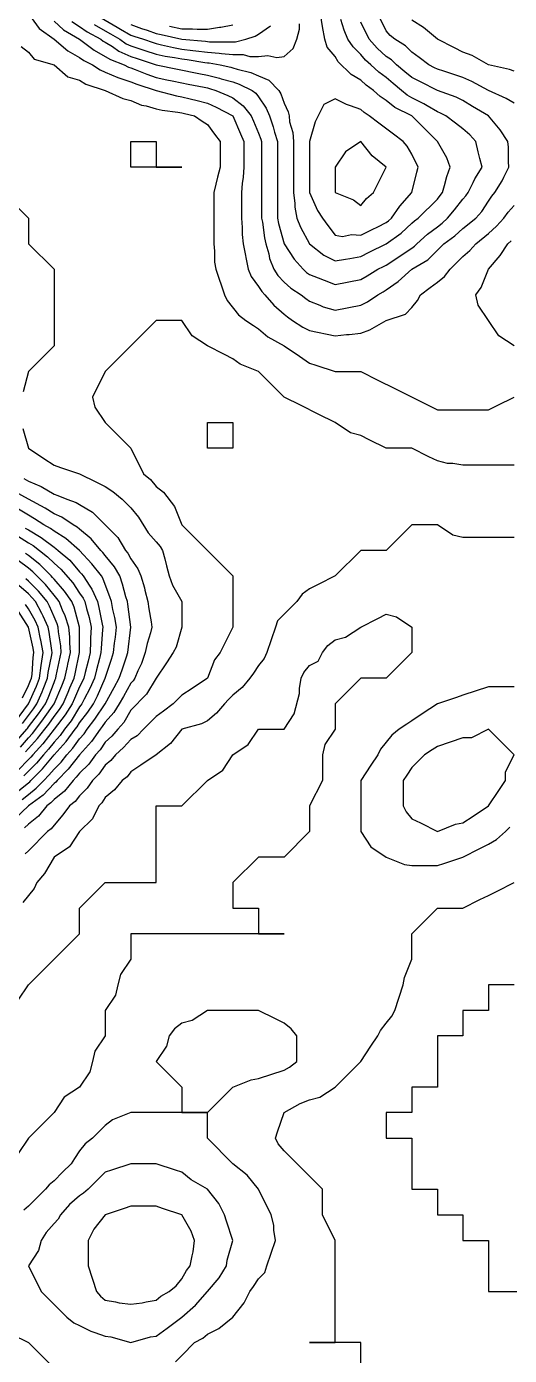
# Model space of a CAD drawing. Header units: inches. Extents: x 794995 to 811195, y 2485918 to 2508058.
# Drawn here: x 798233 to 798800, y 2487793 to 2489353 of the extents above; entities that cross this region are included whole.
import ezdxf

# ---------------------------------------------------------------- set-up
doc = ezdxf.new("R2010")
doc.units = ezdxf.units.IN
doc.header["$MEASUREMENT"] = 0
doc.layers.add('contour', color=7, linetype='Continuous')

msp = doc.modelspace()

# ---------------------------------------------------------------- linework, layer by layer
at = {"layer": 'contour'}
for points in [[(798235.2, 2489368.4), (798247.8, 2489351), (798265.2, 2489338.4), (798281.5, 2489324.7), (798295.2, 2489316.9), (798300.2, 2489313.4), (798310.2, 2489308.4), (798319.2, 2489302.4), (798325.2, 2489299.8), (798340.2, 2489293.4), (798355.2, 2489288.4), (798362.4, 2489285.6), (798385.2, 2489278.4), (798408.8, 2489272), (798415.2, 2489270.9), (798425.2, 2489268.4), (798433.2, 2489266.4), (798445.2, 2489263.4), (798455.6, 2489258.8), (798475.2, 2489248.4), (798484.2, 2489227.4), (798488, 2489218.4), (798488, 2489188.4), (798487.2, 2489176.4), (798486.1, 2489169.3), (798485.2, 2489158.4), (798485.2, 2489128.4), (798486.1, 2489117.5), (798486.1, 2489109.3), (798487.2, 2489098.4), (798493.2, 2489068.4), (798496.6, 2489059.8), (798505.2, 2489048.4), (798509.2, 2489042.4), (798512.7, 2489038.4), (798523.2, 2489026.4), (798535.2, 2489015.9), (798539.4, 2489012.6), (798545.2, 2489008.4), (798557.2, 2489000.4), (798565.2, 2488996.4), (798595.2, 2488990.4), (798608.5, 2488991.7), (798611.8, 2488991.7), (798625.2, 2488993.4), (798636.1, 2488997.5), (798655.2, 2489008.4), (798677.7, 2489015.9), (798685.2, 2489023.4), (798691.8, 2489031.7), (798695.2, 2489038.4), (798706.6, 2489046.9), (798715.2, 2489053.4), (798723.7, 2489059.8), (798730.2, 2489068.4), (798745.2, 2489083.4), (798753.2, 2489090.4), (798760.2, 2489098.4), (798775.2, 2489110.4), (798784.6, 2489118.9), (798793.2, 2489128.4), (798798.1, 2489135.4), (798805.2, 2489143.4)], [(798265.2, 2489359.8), (798276.3, 2489349.5), (798295.2, 2489338.4), (798312.3, 2489325.5), (798325.2, 2489318.4), (798331.4, 2489314.6), (798347.7, 2489308.4), (798352.7, 2489305.9), (798355.2, 2489305), (798360.6, 2489302.9), (798374, 2489297.3), (798385.2, 2489293.4), (798397.7, 2489290.9), (798403.9, 2489289.6), (798415.2, 2489287.4), (798422.7, 2489285.9), (798441.4, 2489282.1), (798445.2, 2489281.4), (798447.6, 2489280.8), (798455.2, 2489278.4), (798469.4, 2489272.6), (798475.2, 2489269.8), (798487.2, 2489260.4), (798496.6, 2489248.4), (798499.2, 2489242.4), (798505.2, 2489228.4), (798508, 2489221.2), (798508.9, 2489218.4), (798508.9, 2489128.4), (798509.8, 2489123.7), (798512.2, 2489105.4), (798513.7, 2489098.4), (798517.2, 2489086.4), (798518, 2489081.2), (798523.2, 2489068.4), (798528.1, 2489061.3), (798535.2, 2489053.4), (798543.2, 2489046.4), (798555.2, 2489038.4), (798560.9, 2489034.1), (798565.2, 2489030.9), (798577.2, 2489026.4), (798581.3, 2489024.5), (798595.2, 2489020.4), (798625.2, 2489026.4), (798633.2, 2489030.4), (798645.2, 2489038.4), (798651.4, 2489042.1), (798655.2, 2489044.4), (798669.3, 2489054.2), (798685.2, 2489068.4), (798703.9, 2489079.6), (798715.2, 2489090.9), (798722.7, 2489098.4), (798735.7, 2489107.8), (798745.2, 2489116.4), (798760.2, 2489128.4), (798767.2, 2489136.4), (798775.2, 2489148.4), (798779.2, 2489154.4), (798782.7, 2489158.4), (798791.3, 2489172.2), (798793.2, 2489176.4), (798799.2, 2489188.4), (798798.5, 2489195), (798798.5, 2489211.7), (798797.7, 2489218.4), (798789, 2489232.2), (798775.2, 2489248.4), (798756.4, 2489259.6), (798745.2, 2489266.4), (798737.2, 2489270.4), (798715.2, 2489278.4), (798695.2, 2489288.4), (798685.2, 2489293.4), (798677, 2489300.2), (798667.2, 2489308.4), (798661.2, 2489314.4), (798655.2, 2489318.4), (798644.7, 2489327.9), (798635.2, 2489338.4), (798625.2, 2489358.4)], [(798286.1, 2489359.3), (798295.2, 2489353.4), (798304, 2489347.2), (798320.2, 2489338.4), (798323, 2489336.2), (798325.2, 2489335), (798333.7, 2489329.8), (798341.4, 2489324.6), (798355.2, 2489318.4), (798362.7, 2489315.9), (798385.2, 2489308.4), (798410.2, 2489303.4), (798435.2, 2489298.4), (798445.2, 2489296.4), (798459.6, 2489292.8), (798461.3, 2489292.2), (798475.2, 2489288.4), (798482.7, 2489285.9), (798497.7, 2489278.4), (798502, 2489275.2), (798505.2, 2489270.9), (798514.2, 2489257.4), (798518, 2489248.4), (798522.5, 2489235.7), (798524.2, 2489229.3), (798527.7, 2489218.4), (798527.7, 2489128.4), (798528.8, 2489122), (798535.2, 2489098.4), (798547.2, 2489080.4), (798557.7, 2489068.4), (798561.6, 2489064.8), (798565.2, 2489062.4), (798575.2, 2489058.4), (798582.3, 2489055.5), (798595.2, 2489050.4), (798625.2, 2489056.4), (798632.7, 2489060.9), (798645.2, 2489068.4), (798651.8, 2489071.7), (798655.2, 2489073.4), (798685.2, 2489093.4), (798688.2, 2489095.4), (798691.2, 2489098.4), (798703.7, 2489109.8), (798715.2, 2489118.4), (798720.9, 2489122.6), (798727.2, 2489128.4), (798735.2, 2489138.4), (798745.2, 2489150.9), (798748.7, 2489154.8), (798751.2, 2489158.4), (798757.2, 2489170.4), (798759, 2489174.5), (798767.7, 2489188.4), (798765.2, 2489198.4), (798763.2, 2489206.4), (798760.2, 2489218.4), (798753.2, 2489226.4), (798745.2, 2489233.4), (798736.6, 2489239.8), (798725.2, 2489248.4), (798718.7, 2489251.9), (798715.2, 2489253.4), (798703.2, 2489260.4), (798699.4, 2489262.6), (798685.2, 2489269.8), (798679.7, 2489272.9), (798673.2, 2489278.4), (798663.3, 2489286.5), (798655.2, 2489293.4), (798646.6, 2489299.8), (798637.2, 2489308.4), (798630.9, 2489314.1), (798625.2, 2489320.4), (798616.2, 2489329.4), (798610.2, 2489338.4), (798605.7, 2489349), (798601.8, 2489361.7)], [(798312.5, 2489355.7), (798325.2, 2489348.4), (798331.5, 2489344.7), (798342.3, 2489338.4), (798350, 2489333.2), (798355.2, 2489330.9), (798372, 2489325.2), (798385.2, 2489320.9), (798395.5, 2489318.7), (798406.6, 2489316.9), (798415.2, 2489315.3), (798421.4, 2489314.6), (798442.3, 2489311.2), (798445.2, 2489310.9), (798447.5, 2489310.7), (798460.2, 2489308.4), (798472.6, 2489305.8), (798475.2, 2489305), (798480.2, 2489303.4), (798496.2, 2489299.4), (798505.2, 2489295.5), (798517.2, 2489290.4), (798529.2, 2489278.4), (798531.4, 2489274.6), (798535.2, 2489263.4), (798540.2, 2489253.4), (798541.2, 2489248.4), (798541.8, 2489241.7), (798545.7, 2489229), (798546.4, 2489218.4), (798546.4, 2489158.4), (798548, 2489145.5), (798548, 2489141.2), (798550.2, 2489128.4), (798554.6, 2489117.8), (798565.2, 2489098.4), (798581.8, 2489085), (798595.2, 2489078.4), (798607.2, 2489080.4), (798612.3, 2489081.2), (798625.2, 2489083.4), (798635.2, 2489088.4), (798655.2, 2489098.4), (798672.5, 2489111), (798685.2, 2489122.4), (798688.3, 2489125.2), (798692.7, 2489128.4), (798715.2, 2489150.9), (798718.5, 2489155), (798721.2, 2489158.4), (798723.7, 2489166.9), (798726.1, 2489177.5), (798730.2, 2489188.4), (798726.1, 2489199.3), (798715.2, 2489218.4), (798685.2, 2489248.4), (798665.2, 2489258.4), (798655.2, 2489266.4), (798648.1, 2489271.3), (798640.2, 2489278.4), (798631.5, 2489284.7), (798625.2, 2489290.4), (798613.9, 2489297.1), (798598.9, 2489312.1), (798595.2, 2489318.4), (798585.9, 2489329.1), (798583.2, 2489338.4), (798580.2, 2489353.4), (798578, 2489368.4)], [(798320.4, 2489363.6), (798339.4, 2489352.6), (798343.2, 2489350.4), (798355.2, 2489343.4), (798358.8, 2489342), (798370.2, 2489338.4), (798381.4, 2489334.6), (798385.2, 2489333.4), (798391.5, 2489332), (798405.5, 2489328.7), (798415.2, 2489326.8), (798428.2, 2489325.3), (798431.8, 2489325), (798445.2, 2489323.4), (798459, 2489322.2), (798461.8, 2489321.7), (798475.2, 2489320.4), (798487.2, 2489320.4), (798495.2, 2489318.4), (798505.2, 2489318.4), (798516.1, 2489319.3), (798526.6, 2489316.9), (798535.2, 2489318.4), (798546.1, 2489327.5), (798550.2, 2489338.4), (798553.2, 2489350.4), (798553.2, 2489356.4)], [(798355.2, 2489355.9), (798367.9, 2489351.1), (798374.6, 2489349), (798385.2, 2489345.3), (798391, 2489344.2), (798415.2, 2489338.4), (798442.9, 2489336.1), (798445.2, 2489335.9), (798447.9, 2489335.6), (798472.4, 2489335.6), (798475.2, 2489335.4), (798478.2, 2489335.4), (798490.2, 2489338.4), (798501.4, 2489342.1), (798505.2, 2489344.4), (798519.3, 2489354.2)], [(798400.7, 2489353.9), (798415.2, 2489350.9), (798427.7, 2489350.9), (798433.2, 2489350.4), (798445.2, 2489350.4), (798459.3, 2489352.5), (798461, 2489352.5), (798475.2, 2489355.5)], [(798805.2, 2489263.4), (798795.9, 2489269.1), (798775.2, 2489278.4), (798755.7, 2489289), (798745.2, 2489293.4), (798722.7, 2489300.9), (798715.2, 2489303.4), (798711.8, 2489305), (798705.2, 2489308.4), (798693.7, 2489316.9), (798685.2, 2489323.4), (798677.7, 2489330.9), (798665.2, 2489338.4), (798659.8, 2489343), (798655.2, 2489348.4), (798645.2, 2489368.4)], [(798805.2, 2489300.9), (798799.7, 2489302.9), (798775.2, 2489308.4), (798756.1, 2489319.3), (798745.2, 2489323.4), (798735.2, 2489328.4), (798715.2, 2489338.4), (798699, 2489352.2), (798685.2, 2489360.9)], [(798226.6, 2489329.8), (798235.2, 2489323.4), (798241.8, 2489315), (798265.2, 2489308.4), (798281.3, 2489294.5), (798295.2, 2489290.4), (798302.7, 2489285.9), (798325.2, 2489278.4), (798345.9, 2489269.1), (798355.2, 2489266.4), (798368, 2489261.2), (798373.2, 2489260.4), (798385.2, 2489256.9), (798392.2, 2489255.4), (798410.5, 2489253), (798415.2, 2489252.1), (798418.2, 2489251.4), (798430.2, 2489248.4), (798439.2, 2489242.4), (798445.2, 2489238.4), (798453.7, 2489226.9), (798460.2, 2489218.4), (798460.2, 2489188.4), (798457.2, 2489176.4), (798455.2, 2489168.4), (798452.7, 2489158.4), (798452.7, 2489098.4), (798453.7, 2489089.8), (798453.7, 2489076.9), (798455.2, 2489068.4), (798465.2, 2489038.4), (798468.5, 2489031.7), (798481.8, 2489015), (798490.2, 2489008.4), (798499.2, 2489002.4), (798505.2, 2488998.4), (798516.1, 2488989.3), (798535.2, 2488978.4), (798553.2, 2488966.4), (798565.2, 2488958.4), (798572.7, 2488955.9), (798595.2, 2488948.4), (798625.2, 2488948.4), (798645.2, 2488938.4), (798665.2, 2488928.4), (798705.2, 2488908.4), (798715.2, 2488903.4), (798775.2, 2488903.4), (798785.2, 2488908.4), (798805.2, 2488918.4)], [(798205.2, 2489158.4), (798235.2, 2489128.4), (798235.2, 2489098.4), (798265.2, 2489068.4), (798265.2, 2488978.4), (798235.2, 2488948.4), (798229.2, 2488924.4)], [(798805.2, 2488978.4), (798787.2, 2488990.4), (798763.2, 2489026.4), (798760.2, 2489038.4), (798766.6, 2489046.9), (798775.2, 2489068.4), (798789, 2489084.5), (798797.7, 2489098.4), (798801.6, 2489101.9)], [(798805.2, 2488838.4), (798745.2, 2488838.4), (798733.2, 2488840.4), (798727.2, 2488840.4), (798715.2, 2488843.4), (798705.2, 2488848.4), (798685.2, 2488858.4), (798655.2, 2488858.4), (798635.2, 2488868.4), (798625.2, 2488873.4), (798613.2, 2488876.4), (798595.2, 2488888.4), (798575.2, 2488898.4), (798555.2, 2488908.4), (798535.2, 2488918.4), (798505.2, 2488948.4), (798483.7, 2488956.9), (798475.2, 2488963.4), (798465.2, 2488968.4), (798445.2, 2488978.4), (798427.2, 2488990.4), (798415.2, 2489008.4), (798385.2, 2489008.4), (798355.2, 2488978.4), (798325.2, 2488948.4), (798310.2, 2488918.4), (798313.2, 2488906.4), (798325.2, 2488888.4), (798355.2, 2488858.4), (798370.2, 2488828.4), (798378.5, 2488821.7), (798385.2, 2488813.4), (798393.7, 2488806.9), (798406.6, 2488789.8), (798415.2, 2488768.4), (798475.2, 2488708.4), (798475.2, 2488648.4), (798460.2, 2488618.4), (798453.7, 2488609.8), (798445.2, 2488588.4), (798427.2, 2488576.4), (798415.2, 2488568.4), (798410.2, 2488563.4), (798405.2, 2488558.4), (798393.7, 2488549.8), (798385.2, 2488543.4), (798370.2, 2488528.4), (798362.7, 2488520.9), (798355.2, 2488516.4), (798346.6, 2488506.9), (798337.2, 2488498.4), (798331.8, 2488491.7), (798325.2, 2488486.4), (798317.7, 2488475.9), (798310.2, 2488468.4), (798304.2, 2488459.4), (798295.2, 2488450.4), (798289.9, 2488443.6), (798283.2, 2488438.4), (798275.7, 2488427.8), (798265.2, 2488415.9), (798262, 2488411.5), (798257.7, 2488408.4), (798235.2, 2488385.9), (798231.4, 2488382.1)], [(798228.5, 2488881.7), (798235.2, 2488858.4), (798253.2, 2488846.4), (798265.2, 2488838.4), (798272.7, 2488835.9), (798295.2, 2488828.4), (798315.2, 2488818.4), (798325.2, 2488813.4), (798334.4, 2488807.6), (798345.2, 2488798.4), (798350.2, 2488793.4), (798355.2, 2488788.4), (798364.4, 2488777.6), (798375.9, 2488759.1), (798385.2, 2488748.4), (798389.8, 2488743), (798392.7, 2488738.4), (798395.2, 2488728.4), (798397.2, 2488720.4), (798400.2, 2488708.4), (798404.2, 2488697.5), (798415.2, 2488678.4), (798415.2, 2488648.4), (798408.5, 2488625), (798405.2, 2488618.4), (798397.2, 2488606.4), (798385.2, 2488588.4), (798373.9, 2488569.6), (798355.2, 2488550.9), (798347.3, 2488536.2), (798340.2, 2488528.4), (798333, 2488520.5), (798325.2, 2488513.4), (798319.2, 2488504.4), (798313.9, 2488498.4), (798305.9, 2488487.6), (798295.2, 2488476.9), (798291.4, 2488472.1), (798287.7, 2488468.4), (798277.6, 2488455.9), (798265.2, 2488445.9), (798261.5, 2488442), (798256.6, 2488438.4), (798247.2, 2488426.4), (798235.2, 2488416.9), (798230.7, 2488412.8)], [(798227.7, 2488445.9), (798235.2, 2488452), (798244.4, 2488459.1), (798253.2, 2488468.4), (798259.2, 2488474.4), (798265.2, 2488481.7), (798273.5, 2488490), (798280.2, 2488498.4), (798287.3, 2488506.3), (798295.2, 2488517.1), (798300.5, 2488523.1), (798304.2, 2488528.4), (798313.2, 2488540.4), (798325.2, 2488558.4), (798335.9, 2488577.6), (798341.8, 2488588.4), (798345.2, 2488598.4), (798350.2, 2488613.4), (798351.8, 2488618.4), (798355.2, 2488648.4), (798352, 2488675.2), (798351.4, 2488678.4), (798349.7, 2488683.8), (798345.7, 2488698.9), (798342.3, 2488708.4), (798336.1, 2488719.3), (798325.2, 2488732.4), (798322.6, 2488735.8), (798320.2, 2488738.4), (798308.8, 2488752), (798295.2, 2488763.4), (798292.4, 2488765.6), (798287.7, 2488768.4), (798274.2, 2488777.4), (798265.2, 2488781.2), (798254.7, 2488787.9), (798235.2, 2488798.4), (798216.1, 2488809.3)], [(798229.7, 2488822.9), (798235.2, 2488819.8), (798250.2, 2488813.4), (798265.2, 2488804.4), (798269.8, 2488803), (798280.2, 2488798.4), (798291.4, 2488794.6), (798295.2, 2488792.4), (798310.2, 2488783.4), (798340.2, 2488753.4), (798349.2, 2488738.4), (798351.8, 2488735), (798355.2, 2488728.4), (798363.7, 2488716.9), (798367.2, 2488708.4), (798371.3, 2488694.5), (798371.8, 2488691.7), (798375.2, 2488678.4), (798376.6, 2488669.8), (798379.2, 2488654.4), (798380.2, 2488648.4), (798378.5, 2488641.7), (798374.6, 2488629), (798372.3, 2488618.4), (798367.8, 2488605.7), (798363.7, 2488596.9), (798360.2, 2488588.4), (798358.2, 2488585.4), (798355.2, 2488582.4), (798346.6, 2488566.9), (798341.8, 2488558.4), (798335.5, 2488548), (798325.2, 2488536.9), (798321.7, 2488531.8), (798319.2, 2488528.4), (798309.3, 2488514.2), (798295.2, 2488498.4), (798282, 2488481.5), (798268.9, 2488468.4), (798267.2, 2488466.3), (798265.2, 2488464.6), (798252.4, 2488451.1), (798235.2, 2488438.4), (798219.7, 2488423.8)], [(798220.2, 2488453.4), (798235.2, 2488465.6), (798236.7, 2488466.8), (798238.2, 2488468.4), (798251.7, 2488481.9), (798265.2, 2488498.4), (798279.4, 2488514.1), (798290.2, 2488528.4), (798292.3, 2488531.2), (798295.2, 2488535.9), (798304.9, 2488548.6), (798311.5, 2488558.4), (798316.1, 2488567.5), (798325.2, 2488588.4), (798332.7, 2488610.9), (798335.2, 2488618.4), (798336.4, 2488629.6), (798337.2, 2488636.4), (798338.5, 2488648.4), (798336.6, 2488659.8), (798334.4, 2488669.1), (798332.7, 2488678.4), (798330.9, 2488684.1), (798325.2, 2488698.4), (798322.6, 2488705.8), (798320.9, 2488708.4), (798309.6, 2488722.8), (798295.2, 2488738.4), (798279, 2488752.2), (798265.2, 2488760.9), (798260.9, 2488764.1), (798253.2, 2488768.4), (798242.4, 2488775.6), (798235.2, 2488779.6), (798223.6, 2488786.8)], [(798805.2, 2488753.4), (798745.2, 2488753.4), (798733.2, 2488756.4), (798715.2, 2488768.4), (798685.2, 2488768.4), (798655.2, 2488738.4), (798625.2, 2488738.4), (798595.2, 2488708.4), (798575.2, 2488698.4), (798565.2, 2488693.4), (798556.6, 2488686.9), (798550.2, 2488678.4), (798535.2, 2488663.4), (798527.7, 2488655.9), (798525.2, 2488648.4), (798515.2, 2488618.4), (798511.8, 2488611.7), (798505.2, 2488603.4), (798499.2, 2488594.4), (798495.2, 2488588.4), (798486.1, 2488577.5), (798475.2, 2488568.4), (798470.2, 2488563.4), (798465.2, 2488558.4), (798456.1, 2488547.5), (798445.2, 2488538.4), (798438.5, 2488535), (798415.2, 2488528.4), (798401.8, 2488511.7), (798385.2, 2488498.4), (798367.2, 2488486.4), (798355.2, 2488478.4), (798350.9, 2488472.6), (798345.2, 2488468.4), (798336.1, 2488457.5), (798325.2, 2488448.4), (798321.4, 2488442.1), (798317.7, 2488438.4), (798310.2, 2488423.4), (798295.2, 2488408.4), (798283.2, 2488390.4), (798265.2, 2488378.4), (798254.2, 2488359.3), (798245.2, 2488348.4), (798241.8, 2488341.7), (798235.2, 2488333.4), (798228.5, 2488325)], [(798231.5, 2488764.7), (798235.2, 2488762.4), (798250.2, 2488753.4), (798265.2, 2488742.1), (798267.5, 2488740.7), (798270.2, 2488738.4), (798283.6, 2488726.8), (798295.2, 2488713.4), (798297.6, 2488710.8), (798299.4, 2488708.4), (798307.2, 2488696.4), (798309.6, 2488692.8), (798316.2, 2488678.4), (798318, 2488671.2), (798321.6, 2488651.9), (798322.4, 2488648.4), (798322.3, 2488645.5), (798320.4, 2488623.2), (798320.2, 2488618.4), (798318.5, 2488611.7), (798315.2, 2488598.4), (798312.7, 2488588.4), (798307.2, 2488576.4), (798300.6, 2488563.8), (798297.9, 2488558.4), (798296.8, 2488556.7), (798295.2, 2488554.6), (798285.2, 2488538.4), (798277.7, 2488528.4), (798272.3, 2488521.2), (798265.2, 2488513.4), (798258.6, 2488504.9), (798252.7, 2488498.4), (798244.7, 2488488.8), (798235.2, 2488479.3), (798229.8, 2488473.7)], [(798222.4, 2488755.6), (798235.2, 2488747.4), (798240.8, 2488744), (798248, 2488738.4), (798257.7, 2488730.9), (798265.2, 2488723.4), (798273.2, 2488716.4), (798287.2, 2488700.4), (798295.2, 2488688.4), (798299.3, 2488682.5), (798301.2, 2488678.4), (798303.2, 2488670.4), (798306.3, 2488659.5), (798308.8, 2488648.4), (798308.2, 2488635.3), (798308.2, 2488631.4), (798307.7, 2488618.4), (798305.2, 2488608.4), (798301.8, 2488595), (798300.2, 2488588.4), (798298.6, 2488584.9), (798295.2, 2488578.4), (798289.2, 2488564.4), (798286.6, 2488558.4), (798278.2, 2488545.3), (798265.2, 2488528.4), (798252.1, 2488511.4), (798240.2, 2488498.4), (798237.9, 2488495.6), (798235.2, 2488492.9), (798223.2, 2488480.4)], [(798231.7, 2488501.8), (798235.2, 2488505.9), (798246, 2488517.6), (798254.4, 2488528.4), (798259, 2488534.5), (798265.2, 2488543.4), (798271.7, 2488551.8), (798275.9, 2488558.4), (798281.7, 2488571.9), (798283.9, 2488577.1), (798288.7, 2488588.4), (798289.9, 2488593.7), (798295.2, 2488618.4), (798295.2, 2488648.4), (798288.7, 2488671.9), (798286.2, 2488678.4), (798277.5, 2488690.7), (798265.2, 2488704.6), (798263.5, 2488706.7), (798261.8, 2488708.4), (798248.5, 2488721.7), (798235.2, 2488732.4), (798231.7, 2488734.9)], [(798225.9, 2488507.6), (798235.2, 2488518.4), (798240, 2488523.6), (798243.7, 2488528.4), (798252.9, 2488540.6), (798265.2, 2488558.4), (798274.2, 2488579.4), (798278, 2488588.4), (798281, 2488602.5), (798281.5, 2488604.7), (798284.4, 2488618.4), (798283.6, 2488629.9), (798283.6, 2488636.8), (798282.7, 2488648.4), (798278.3, 2488661.5), (798275.2, 2488668.4), (798271.2, 2488678.4), (798268.7, 2488681.9), (798265.2, 2488685.9), (798255.2, 2488698.4), (798240.2, 2488713.4), (798235.2, 2488717.4), (798223.2, 2488726.4)], [(798220.2, 2488513.4), (798233.2, 2488528.4), (798234, 2488529.5), (798235.2, 2488531.1), (798246.9, 2488546.6), (798255.2, 2488558.4), (798258.2, 2488565.3), (798265.2, 2488583.4), (798266.7, 2488586.9), (798267.3, 2488588.4), (798267.9, 2488591.1), (798273.7, 2488618.4), (798273.2, 2488626.4), (798270.6, 2488642.9), (798270.2, 2488648.4), (798268.9, 2488652.1), (798265.2, 2488660.4), (798259.9, 2488673.1), (798257, 2488678.4), (798247.2, 2488690.4), (798235.2, 2488702.4), (798232, 2488705.2)], [(798228.2, 2488535.3), (798235.2, 2488544.7), (798241, 2488552.5), (798245.2, 2488558.4), (798251.2, 2488572.3), (798252.5, 2488575.7), (798257.7, 2488588.4), (798258.5, 2488595), (798262.7, 2488615.9), (798263, 2488618.4), (798262.6, 2488621), (798259.4, 2488642.6), (798258.2, 2488648.4), (798252.3, 2488661.2), (798251, 2488664.2), (798243.3, 2488678.4), (798239.7, 2488682.9), (798235.2, 2488687.4), (798224.1, 2488697.3)], [(798213.2, 2488528.4), (798235.2, 2488558.4), (798244.5, 2488579), (798248.3, 2488588.4), (798250.2, 2488603.4), (798252.3, 2488618.4), (798249.7, 2488632.9), (798249.4, 2488634.1), (798246.7, 2488648.4), (798243.1, 2488656.3), (798235.2, 2488669.8), (798231.8, 2488675)], [(798223.2, 2488210.4), (798235.2, 2488228.4), (798265.2, 2488258.4), (798295.2, 2488288.4), (798295.2, 2488318.4), (798325.2, 2488348.4), (798355.2, 2488348.4), (798385.2, 2488348.4), (798385.2, 2488438.4), (798415.2, 2488438.4), (798445.2, 2488468.4), (798463.2, 2488480.4), (798475.2, 2488498.4), (798493.2, 2488510.4), (798505.2, 2488528.4), (798535.2, 2488528.4), (798547.2, 2488546.4), (798553.2, 2488570.4), (798553.2, 2488576.4), (798555.2, 2488588.4), (798558.5, 2488595), (798565.2, 2488603.4), (798575.2, 2488608.4), (798580.2, 2488618.4), (798586.6, 2488626.9), (798595.2, 2488633.4), (798607.2, 2488636.4), (798625.2, 2488648.4), (798645.2, 2488658.4), (798655.2, 2488663.4), (798667.2, 2488660.4), (798685.2, 2488648.4), (798685.2, 2488618.4), (798655.2, 2488588.4), (798625.2, 2488588.4), (798595.2, 2488558.4), (798595.2, 2488528.4), (798583.2, 2488510.4), (798580.2, 2488498.4), (798580.2, 2488468.4), (798565.2, 2488438.4), (798565.2, 2488408.4), (798535.2, 2488378.4), (798505.2, 2488378.4), (798475.2, 2488348.4), (798475.2, 2488318.4), (798505.2, 2488318.4), (798505.2, 2488288.4), (798535.2, 2488288.4), (798355.2, 2488288.4), (798355.2, 2488258.4), (798343.2, 2488240.4), (798340.2, 2488228.4), (798337.2, 2488216.4), (798325.2, 2488198.4), (798325.2, 2488168.4), (798313.2, 2488150.4), (798310.2, 2488138.4), (798307.2, 2488126.4), (798295.2, 2488108.4), (798277.2, 2488096.4), (798265.2, 2488078.4), (798235.2, 2488048.4), (798223.2, 2488030.4)], [(798228.3, 2488565.2), (798235.2, 2488579.8), (798237.8, 2488585.7), (798238.9, 2488588.4), (798239.4, 2488592.6), (798240.8, 2488612.7), (798241.6, 2488618.4), (798240.6, 2488623.8), (798235.2, 2488648.4), (798223.5, 2488666.7)], [(798805.2, 2488578.4), (798775.2, 2488578.4), (798745.2, 2488568.4), (798737.7, 2488565.9), (798715.2, 2488558.4), (798697.2, 2488546.4), (798685.2, 2488538.4), (798679.2, 2488534.4), (798670.2, 2488528.4), (798661.8, 2488521.7), (798655.2, 2488513.4), (798648.5, 2488505), (798645.2, 2488498.4), (798637.2, 2488486.4), (798625.2, 2488468.4), (798625.2, 2488408.4), (798637.2, 2488390.4), (798655.2, 2488378.4), (798676.6, 2488369.8), (798685.2, 2488368.4), (798715.2, 2488368.4), (798722.7, 2488370.9), (798745.2, 2488378.4), (798765.2, 2488388.4), (798775.2, 2488393.4), (798784.4, 2488399.1), (798795.2, 2488408.4), (798800.2, 2488413.4)], [(798625.2, 2487778.4), (798625.2, 2487808.4), (798565.2, 2487808.4), (798595.2, 2487808.4), (798595.2, 2487928.4), (798580.2, 2487958.4), (798580.2, 2487988.4), (798535.2, 2488033.4), (798528.5, 2488041.7), (798525.2, 2488048.4), (798527.7, 2488055.9), (798535.2, 2488078.4), (798554.2, 2488089.3), (798565.2, 2488093.4), (798577.2, 2488096.4), (798595.2, 2488108.4), (798625.2, 2488138.4), (798637.2, 2488156.4), (798645.2, 2488168.4), (798648.5, 2488175), (798655.2, 2488183.4), (798661.8, 2488191.7), (798665.2, 2488198.4), (798675.2, 2488228.4), (798676.6, 2488236.9), (798685.2, 2488258.4), (798685.2, 2488288.4), (798715.2, 2488318.4), (798745.2, 2488318.4), (798765.2, 2488328.4), (798775.2, 2488333.4), (798785.2, 2488338.4), (798805.2, 2488348.4)], [(798805.2, 2488228.4), (798775.2, 2488228.4), (798775.2, 2488198.4), (798745.2, 2488198.4), (798745.2, 2488168.4), (798715.2, 2488168.4), (798715.2, 2488108.4), (798685.2, 2488108.4), (798685.2, 2488078.4), (798655.2, 2488078.4), (798655.2, 2488048.4), (798685.2, 2488048.4), (798685.2, 2487988.4), (798715.2, 2487988.4), (798715.2, 2487958.4), (798745.2, 2487958.4), (798745.2, 2487928.4), (798775.2, 2487928.4), (798775.2, 2487868.4), (798835.2, 2487868.4)], [(798407.7, 2487785.9), (798415.2, 2487793.4), (798430.2, 2487808.4), (798439.7, 2487813.8), (798445.2, 2487818.4), (798458.5, 2487825), (798475.2, 2487838.4), (798488.5, 2487855), (798495.2, 2487868.4), (798499.2, 2487874.4), (798505.2, 2487883.4), (798512.7, 2487890.9), (798515.2, 2487898.4), (798525.2, 2487928.4), (798523.2, 2487940.4), (798523.2, 2487946.4), (798520.2, 2487958.4), (798505.2, 2487988.4), (798491.8, 2488005), (798475.2, 2488018.4), (798445.2, 2488048.4), (798445.2, 2488078.4), (798355.2, 2488078.4), (798333.7, 2488069.8), (798325.2, 2488063.4), (798310.2, 2488048.4), (798301.8, 2488041.7), (798295.2, 2488033.4), (798289.2, 2488024.4), (798285.2, 2488018.4), (798275.2, 2488008.4), (798265.2, 2487998.4), (798259.7, 2487993.8), (798255.2, 2487988.4), (798245.2, 2487978.4), (798235.2, 2487968.4), (798229.7, 2487963.8)], [(798215.2, 2487818.4), (798235.2, 2487808.4), (798265.2, 2487778.4)]]:
    msp.add_lwpolyline(points, dxfattribs=at)
for points in [[(798655.2, 2489123.4), (798658, 2489125.5), (798661.2, 2489128.4), (798671, 2489142.5), (798685.2, 2489158.4), (798691.2, 2489182.4), (798692.7, 2489188.4), (798685.2, 2489203.4), (798679.7, 2489212.9), (798675.2, 2489218.4), (798663.7, 2489226.9), (798646.6, 2489239.8), (798635.2, 2489248.4), (798629.2, 2489252.4), (798625.2, 2489255.9), (798613.2, 2489260.4), (798608.5, 2489261.7), (798595.2, 2489268.4), (798581.8, 2489261.7), (798575.2, 2489248.4), (798571.8, 2489241.7), (798565.2, 2489218.4), (798565.2, 2489158.4), (798574.4, 2489137.6), (798580.2, 2489128.4), (798586.6, 2489119.8), (798595.2, 2489108.4), (798603.7, 2489106.9), (798614.2, 2489109.3), (798625.2, 2489108.4), (798638.5, 2489115), (798645.2, 2489118.4)], [(798415.2, 2489188.4), (798355.2, 2489188.4), (798355.2, 2489218.4), (798385.2, 2489218.4), (798385.2, 2489188.4)], [(798625.2, 2489143.4), (798631.8, 2489151.7), (798640.2, 2489158.4), (798655.2, 2489188.4), (798638.5, 2489201.7), (798625.2, 2489218.4), (798607.2, 2489206.4), (798595.2, 2489188.4), (798595.2, 2489158.4), (798616.6, 2489149.8)], [(798475.2, 2488858.4), (798445.2, 2488858.4), (798445.2, 2488888.4), (798475.2, 2488888.4)], [(798745.2, 2488418.4), (798757.2, 2488426.4), (798775.2, 2488438.4), (798787.2, 2488456.4), (798795.2, 2488468.4), (798795.2, 2488478.4), (798805.2, 2488498.4), (798775.2, 2488528.4), (798755.2, 2488518.4), (798745.2, 2488518.4), (798715.2, 2488508.4), (798709.2, 2488504.4), (798700.2, 2488498.4), (798685.2, 2488483.4), (798679.2, 2488474.4), (798675.2, 2488468.4), (798675.2, 2488438.4), (798678.5, 2488431.7), (798685.2, 2488423.4), (798695.2, 2488418.4), (798715.2, 2488408.4), (798736.6, 2488416.9)], [(798445.2, 2488078.4), (798475.2, 2488108.4), (798496.6, 2488116.9), (798505.2, 2488118.4), (798535.2, 2488128.4), (798541.8, 2488131.7), (798550.2, 2488138.4), (798550.2, 2488168.4), (798543.7, 2488176.9), (798535.2, 2488183.4), (798525.2, 2488188.4), (798505.2, 2488198.4), (798445.2, 2488198.4), (798427.2, 2488186.4), (798415.2, 2488183.4), (798406.6, 2488176.9), (798400.2, 2488168.4), (798397.2, 2488156.4), (798385.2, 2488138.4), (798415.2, 2488108.4), (798415.2, 2488078.4)], [(798385.2, 2487815.9), (798398, 2487825.5), (798415.2, 2487838.4), (798431.3, 2487852.2), (798445.2, 2487868.4), (798459, 2487884.5), (798467.7, 2487898.4), (798468.5, 2487905), (798475.2, 2487928.4), (798467.7, 2487950.9), (798465.2, 2487958.4), (798458.5, 2487971.7), (798445.2, 2487988.4), (798426.1, 2487999.3), (798415.2, 2488008.4), (798407.7, 2488010.9), (798385.2, 2488018.4), (798355.2, 2488018.4), (798332.7, 2488010.9), (798325.2, 2488008.4), (798315.2, 2487998.4), (798305.2, 2487988.4), (798299.8, 2487983.7), (798295.2, 2487980.9), (798283.2, 2487970.4), (798272.7, 2487958.4), (798270.2, 2487953.4), (798265.2, 2487948.4), (798255.9, 2487937.6), (798250.2, 2487928.4), (798247.2, 2487916.4), (798235.2, 2487898.4), (798250.2, 2487868.4), (798280.2, 2487838.4), (798288.5, 2487831.7), (798295.2, 2487828.4), (798308.5, 2487821.7), (798313.2, 2487820.4), (798325.2, 2487815.9), (798331.8, 2487815), (798355.2, 2487808.4), (798378.5, 2487815)], [(798385.2, 2487858.4), (798390.6, 2487862.9), (798400.2, 2487868.4), (798408.5, 2487875), (798415.2, 2487883.4), (798420.6, 2487892.9), (798425.2, 2487898.4), (798427.2, 2487910.4), (798428.5, 2487915), (798430.2, 2487928.4), (798426.1, 2487939.3), (798415.2, 2487958.4), (798392.7, 2487965.9), (798385.2, 2487968.4), (798355.2, 2487968.4), (798347.7, 2487965.9), (798325.2, 2487958.4), (798311.8, 2487941.7), (798305.2, 2487928.4), (798305.2, 2487898.4), (798315.2, 2487868.4), (798319.7, 2487862.9), (798325.2, 2487858.4), (798337.2, 2487856.4), (798341.8, 2487855), (798355.2, 2487853.4), (798368.5, 2487855), (798373.2, 2487856.4)]]:
    msp.add_lwpolyline(points, close=True, dxfattribs=at)

doc.saveas('drawing.dxf')
